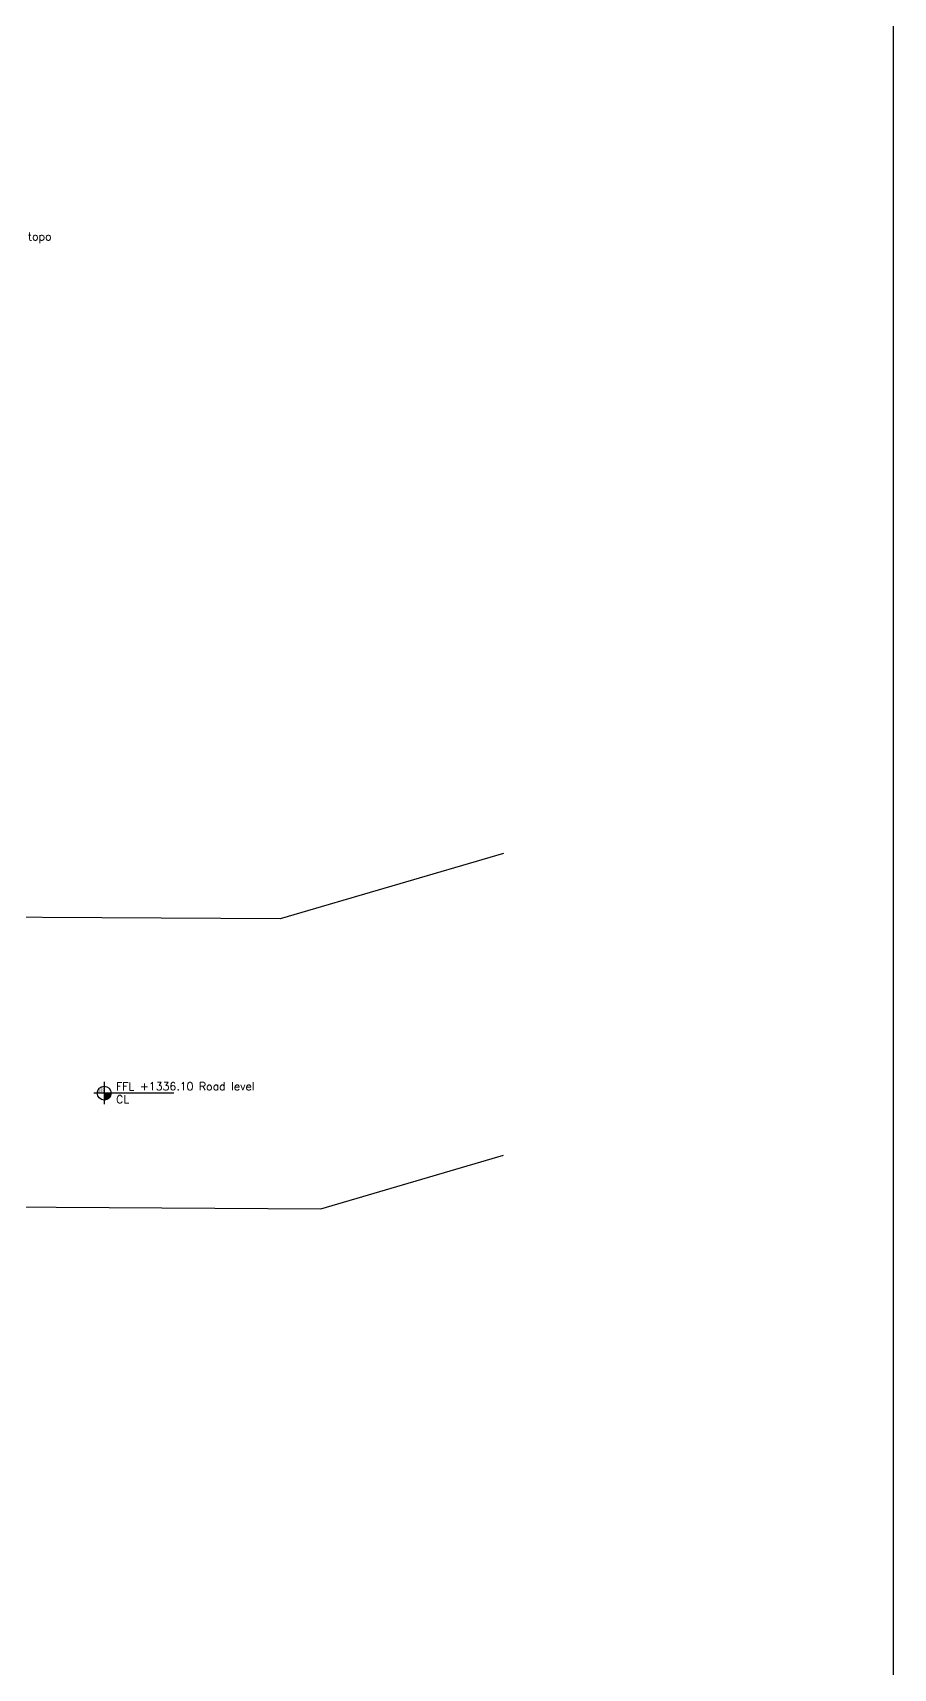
# Model space of a CAD drawing. Header units: centimetres. Extents: x 96271 to 179142, y 9855 to 112216.
# Drawn here: x 141582 to 143514, y 69163 to 72835 of the extents above; entities that cross this region are included whole.
import ezdxf

# ---------------------------------------------------------------- set-up
doc = ezdxf.new("R2010")
doc.units = ezdxf.units.CM
doc.header["$LTSCALE"] = 100
doc.header["$MEASUREMENT"] = 0
doc.layers.get('0').update_dxf_attribs({"linetype": 'CONTINUOUS'})
doc.layers.add('A-Otln-Lot Limit', color=4, linetype='CONTINUOUS')
doc.layers.add('plan-elevation level', color=7, linetype='CONTINUOUS')
doc.styles.add('ROMAND', font='romand.shx', dxfattribs={"height": 10})
pattern_1 = [(90, (894916.29, -703049.082), (14.2875, 7.14375), [0, -14.2875])]

# ---------------------------------------------------------------- blocks, each defined once
blk = doc.blocks.new('CL-FFL-PLAN')
at = {"layer": 'plan-elevation level'}
h = blk.add_hatch(dxfattribs=at)
h.set_pattern_fill('DOTS', color=232, scale=9, angle=90, style=0)
h.set_pattern_definition(pattern_1)
h.paths.add_polyline_path([(-1229, 207), (-1229, 50), (-1385, 50, -0.414214)])
h = blk.add_hatch(dxfattribs=at)
h.set_pattern_fill('DOTS', color=232, scale=9, angle=90, style=0)
h.set_pattern_definition(pattern_1)
h.paths.add_polyline_path([(-1229, 50), (-1072, 50, -0.414214), (-1229, -106)])
at = {"layer": 'plan-elevation level', "color": 7, "ltscale": 111}
for p, q in [((337, 50), (-1463, 50)), ((-1229, 301), (-1229, -200))]:
    blk.add_line(p, q, dxfattribs=at)
blk.add_circle((-1229, 50), 156, dxfattribs=at)
at = {"layer": 'plan-elevation level', "color": 111, "ltscale": 111, "style": 'ROMAND'}
for s, p in [('CL', (-960, -180)), ('FFL', (-960, 110))]:
    blk.add_text(s, height=180, dxfattribs=at).set_placement(p)
for tag, p in [('FFL', (-424, 113)), ('CL', (-417, -180))]:
    blk.add_attdef(tag, p, '', height=180, dxfattribs=at)

msp = doc.modelspace()

# ---------------------------------------------------------------- linework, layer by layer
msp.add_lwpolyline([(134779.288, 108490.758), (143513.832, 108490.758), (143513.832, 28763.194), (134779.288, 28763.194)], close=True)
at = {"layer": 'A-Otln-Lot Limit'}
for points in [[(142638.47, 70992.789), (142137.237, 70845.658), (141068.859, 70852.143)], [(136358.63, 70003.381), (137049.382, 69760.839), (137736.484, 69700.241), (139969.68, 70208.803), (142228.733, 70195.091), (142638.47, 70315.364)]]:
    msp.add_lwpolyline(points, dxfattribs=at)

# ---------------------------------------------------------------- block references
at = {"layer": 'plan-elevation level'}
ref = msp.add_blockref('CL-FFL-PLAN', (141480.919, 72357.866), dxfattribs=dict(at, xscale=0.09982510700227937, yscale=0.09982510700227937, zscale=0.09982510700227937))
ref.add_attrib('FFL', '+1334.40 topo', (141438.596, 72369.099), dxfattribs={"layer": '0', "color": 111, "ltscale": 111, "height": 17.96852, "style": 'ROMAND'})
ref = msp.add_blockref('CL-FFL-PLAN', (141864.858, 70449.725, -845.1), dxfattribs=dict(at, xscale=0.09982510700227937, yscale=0.09982510700227937, zscale=0.09982510700227937))
ref.add_attrib('FFL', '+1336.10 Road level', (141822.535, 70460.958, -845.1), dxfattribs={"layer": '0', "color": 111, "ltscale": 111, "height": 17.96852, "style": 'ROMAND'})

doc.saveas('drawing.dxf')
